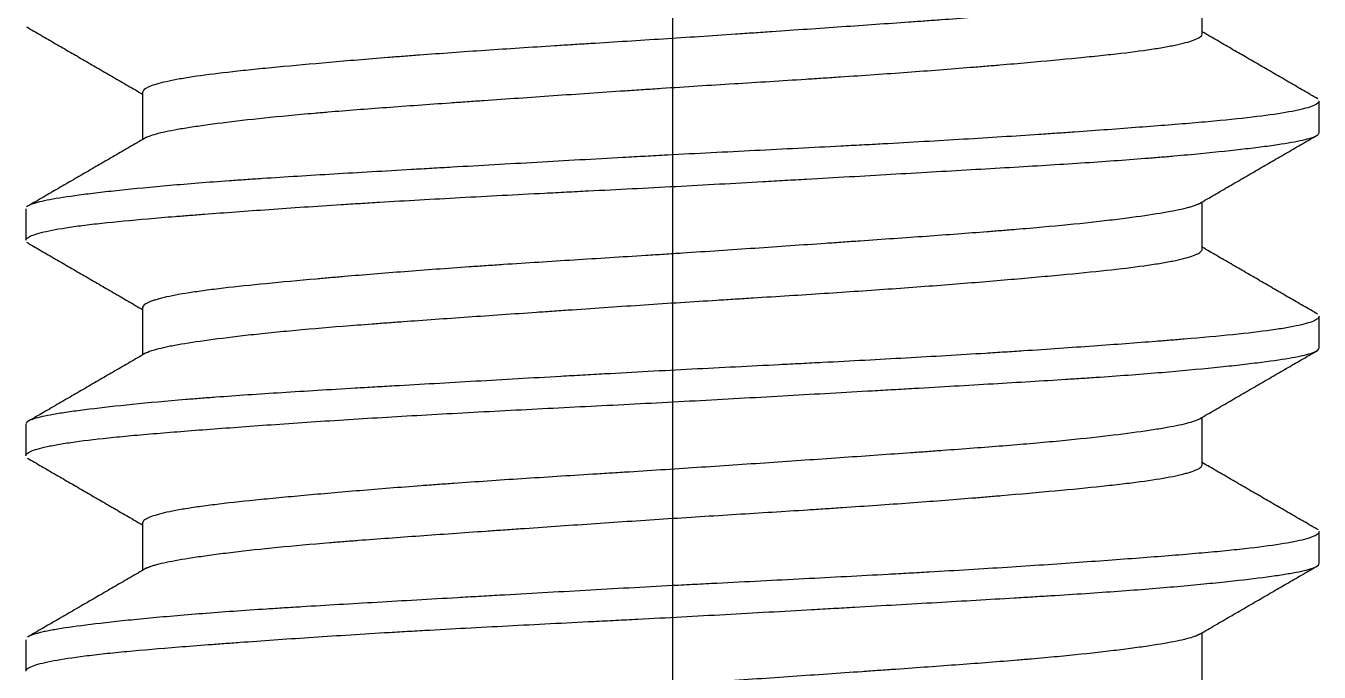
# Model space of a CAD drawing. Extents: x 1571 to 2360, y 0 to 579.
# Drawn here: x 1750.12 to 1756.12, y 182.46 to 185.46 of the extents above; entities that cross this region are included whole.
import ezdxf

# ---------------------------------------------------------------- set-up
doc = ezdxf.new("R2010")
doc.units = 0
doc.header["$LTSCALE"] = 10
doc.header["$MEASUREMENT"] = 0
doc.linetypes.add('CENTER', pattern=[2, 1.25, -0.25, 0.25, -0.25])
doc.layers.add('1', color=7, linetype='CONTINUOUS')

msp = doc.modelspace()

# ---------------------------------------------------------------- linework, layer by layer
at = {"layer": '1', "color": 1, "linetype": 'CENTER', "lineweight": -3}
msp.add_line((1753.1195, 272.4285), (1753.1195, 169.6499), dxfattribs=at)
at = {"layer": '1', "color": 7, "linetype": 'Continuous', "lineweight": -3}
for p, q in [((1755.578, 185.425), (1755.578, 185.6446)), ((1750.661, 185.1532), (1750.661, 184.9338)), ((1756.1195, 184.966), (1756.1195, 185.112)), ((1755.578, 184.4246), (1755.578, 184.6447)), ((1750.1195, 184.6117), (1750.1195, 184.4663)), ((1750.661, 184.1538), (1750.661, 183.9338)), ((1756.1195, 183.9667), (1756.1195, 184.1122)), ((1755.578, 183.4247), (1755.578, 183.6446)), ((1750.1195, 183.6123), (1750.1195, 183.4663)), ((1750.661, 183.1536), (1750.661, 182.9337)), ((1756.1195, 182.966), (1756.1195, 183.1117)), ((1750.1195, 182.6119), (1750.1195, 182.4667)), ((1755.578, 182.425), (1755.578, 182.6446))]:
    msp.add_line(p, q, dxfattribs=at)
for points, knots in [([(1755.5656, 185.6375), (1755.5646, 185.6368), (1755.5635, 185.6362), (1755.5592, 185.6338), (1755.5555, 185.632), (1755.5431, 185.6268), (1755.533, 185.6233), (1755.497, 185.6129), (1755.4656, 185.6059), (1755.4073, 185.5952), (1755.386, 185.5916), (1755.3396, 185.5842), (1755.3147, 185.5805), (1755.2351, 185.5693), (1755.1757, 185.5618), (1755.0771, 185.5506), (1755.0426, 185.5468), (1754.9705, 185.5393), (1754.9328, 185.5355), (1754.8149, 185.5244), (1754.7315, 185.5173), (1754.5557, 185.5033), (1754.4632, 185.4963), (1754.3419, 185.4875), (1754.3173, 185.4857), (1754.2676, 185.4822), (1754.2424, 185.4803), (1754.1663, 185.4749), (1754.1149, 185.4713), (1753.9592, 185.4604), (1753.853, 185.453), (1753.6905, 185.4417), (1753.6083, 185.436), (1753.5249, 185.4303), (1753.469, 185.4265), (1753.4408, 185.4246), (1753.3001, 185.415), (1753.1879, 185.4075), (1752.9639, 185.3931), (1752.8522, 185.3862), (1752.7129, 185.3774), (1752.6851, 185.3757), (1752.6294, 185.3721), (1752.6016, 185.3704), (1752.5188, 185.3651), (1752.4643, 185.3616), (1752.3029, 185.351), (1752.1981, 185.3439), (1752.0451, 185.333), (1751.9697, 185.3274), (1751.8959, 185.3218), (1751.8471, 185.3181), (1751.8229, 185.3162), (1751.7035, 185.3067), (1751.6132, 185.2991), (1751.4426, 185.2842), (1751.3622, 185.2769), (1751.2681, 185.2679), (1751.2496, 185.2661), (1751.2133, 185.2626), (1751.1955, 185.2608), (1751.1434, 185.2555), (1751.1104, 185.252), (1751.0165, 185.2415), (1750.9605, 185.2345), (1750.8865, 185.2238), (1750.8635, 185.2201), (1750.8209, 185.2128), (1750.8013, 185.2091), (1750.7484, 185.1978), (1750.6933, 185.1828), (1750.6681, 185.1676), (1750.662, 185.1582), (1750.6613, 185.1564), (1750.661, 185.1541), (1750.661, 185.1537), (1750.661, 185.1533)], [0, 0, 0, 0, 0.004062, 0.004062, 0.015352, 0.015352, 0.037931, 0.037931, 0.08309, 0.08309, 0.10567, 0.10567, 0.128249, 0.128249, 0.173408, 0.173408, 0.195987, 0.195987, 0.218567, 0.218567, 0.263726, 0.263726, 0.308884, 0.308884, 0.320174, 0.320174, 0.331464, 0.331464, 0.354043, 0.354043, 0.399202, 0.399202, 0.421782, 0.433071, 0.433071, 0.444361, 0.444361, 0.48952, 0.48952, 0.534679, 0.534679, 0.545968, 0.545968, 0.557258, 0.557258, 0.579838, 0.579838, 0.624996, 0.624996, 0.647576, 0.658865, 0.658865, 0.670155, 0.670155, 0.715314, 0.715314, 0.760473, 0.760473, 0.771763, 0.771763, 0.783052, 0.783052, 0.805632, 0.805632, 0.850791, 0.850791, 0.87337, 0.87337, 0.895949, 0.895949, 0.941108, 0.986267, 0.986267, 0.997557, 0.997557, 1, 1, 1, 1]), ([(1750.6765, 184.9428), (1750.6825, 184.9461), (1750.6902, 184.9494), (1750.7095, 184.9562), (1750.7213, 184.9597), (1750.7624, 184.9702), (1750.797, 184.9772), (1750.8599, 184.988), (1750.8827, 184.9916), (1750.9197, 184.9972), (1750.9325, 184.999), (1750.959, 185.0028), (1750.9727, 185.0047), (1751.0429, 185.014), (1751.1053, 185.0216), (1751.2422, 185.0366), (1751.3166, 185.0441), (1751.4176, 185.0532), (1751.4382, 185.055), (1751.48, 185.0586), (1751.5012, 185.0604), (1751.5656, 185.0658), (1751.6096, 185.0693), (1751.7447, 185.0798), (1751.839, 185.0867), (1751.9868, 185.0974), (1752.0371, 185.1009), (1752.1141, 185.1064), (1752.1402, 185.1082), (1752.1924, 185.1119), (1752.2186, 185.1137), (1752.3504, 185.1229), (1752.4577, 185.1304), (1752.6759, 185.1455), (1752.7868, 185.1531), (1752.9279, 185.1626), (1752.9562, 185.1645), (1753.0128, 185.1683), (1753.041, 185.1701), (1753.1255, 185.1757), (1753.1817, 185.1793), (1753.3497, 185.19), (1753.4609, 185.1969), (1753.6267, 185.2073), (1753.6818, 185.2108), (1753.7641, 185.2161), (1753.7915, 185.2179), (1753.8458, 185.2214), (1753.8727, 185.2232), (1754.0063, 185.2321), (1754.1098, 185.2393), (1754.3106, 185.254), (1754.4078, 185.2615), (1754.5251, 185.271), (1754.5483, 185.2729), (1754.5939, 185.2767), (1754.6164, 185.2786), (1754.6828, 185.2842), (1754.7257, 185.288), (1754.8504, 185.2991), (1754.9282, 185.3063), (1755.0369, 185.3169), (1755.0718, 185.3204), (1755.1388, 185.3275), (1755.1705, 185.331), (1755.2604, 185.3416), (1755.3134, 185.3486), (1755.3826, 185.3594), (1755.4147, 185.3649), (1755.4428, 185.3705), (1755.4607, 185.3742), (1755.4692, 185.3761), (1755.5094, 185.3855), (1755.5337, 185.3931), (1755.5671, 185.4083), (1755.5763, 185.4158), (1755.5779, 185.424), (1755.578, 185.4248), (1755.578, 185.4256)], [0, 0, 0, 0, 0.021196, 0.021196, 0.043841, 0.043841, 0.089131, 0.089131, 0.111776, 0.111776, 0.123098, 0.123098, 0.134421, 0.134421, 0.17971, 0.17971, 0.225, 0.225, 0.236323, 0.236323, 0.247645, 0.247645, 0.27029, 0.27029, 0.31558, 0.31558, 0.338225, 0.338225, 0.349547, 0.349547, 0.36087, 0.36087, 0.40616, 0.40616, 0.451449, 0.451449, 0.462772, 0.462772, 0.474094, 0.474094, 0.496739, 0.496739, 0.542029, 0.542029, 0.564674, 0.564674, 0.575997, 0.575997, 0.587319, 0.587319, 0.632609, 0.632609, 0.677899, 0.677899, 0.689221, 0.689221, 0.700544, 0.700544, 0.723188, 0.723188, 0.768478, 0.768478, 0.791123, 0.791123, 0.813768, 0.813768, 0.859058, 0.859058, 0.881703, 0.893025, 0.893025, 0.904348, 0.904348, 0.949638, 0.949638, 0.994927, 0.994927, 1, 1, 1, 1]), ([(1756.1194, 185.113), (1756.1195, 185.112), (1756.1193, 185.1109), (1756.1166, 185.1025), (1756.105, 185.095), (1756.0741, 185.0836), (1756.0614, 185.0798), (1756.039, 185.0741), (1756.0309, 185.0722), (1756.0137, 185.0684), (1756.0045, 185.0665), (1755.9559, 185.0572), (1755.8611, 185.0426), (1755.7331, 185.0287), (1755.6424, 185.02), (1755.6237, 185.0183), (1755.5854, 185.0148), (1755.5266, 185.0097), (1755.4639, 185.0045), (1755.3337, 184.9941), (1755.2402, 184.9871), (1755.0899, 184.976), (1755.0382, 184.9723), (1754.958, 184.9666), (1754.9308, 184.9647), (1754.8758, 184.9609), (1754.848, 184.959), (1754.7078, 184.9496), (1754.4749, 184.9347), (1754.2252, 184.9204), (1754.0638, 184.9116), (1754.0312, 184.9098), (1753.9658, 184.9063), (1753.8674, 184.9011), (1753.7684, 184.896), (1753.5692, 184.8858), (1753.4352, 184.879), (1753.2322, 184.8686), (1753.1642, 184.865), (1753.0618, 184.8595), (1753.0275, 184.8577), (1752.9592, 184.854), (1752.9251, 184.8521), (1752.7555, 184.8427), (1752.4877, 184.8275), (1752.2271, 184.8126), (1752.0665, 184.8034), (1752.0345, 184.8015), (1751.971, 184.7979), (1751.8767, 184.7924), (1751.7851, 184.7871), (1751.6054, 184.7766), (1751.4902, 184.7698), (1751.3245, 184.7595), (1751.2705, 184.7561), (1751.1912, 184.7508), (1751.165, 184.7491), (1751.1137, 184.7455), (1751.0885, 184.7438), (1750.9646, 184.7349), (1750.8726, 184.7275), (1750.7026, 184.7126), (1750.6246, 184.705), (1750.536, 184.6956), (1750.5187, 184.6938), (1750.4853, 184.69), (1750.4369, 184.6845), (1750.3934, 184.679), (1750.3128, 184.6683), (1750.2675, 184.6613), (1750.2126, 184.651), (1750.1964, 184.6475), (1750.1755, 184.6424), (1750.1691, 184.6407), (1750.1575, 184.6372), (1750.1522, 184.6355), (1750.1406, 184.6312), (1750.1349, 184.6286), (1750.1305, 184.626)], [0, 0, 0, 0, 0.006746, 0.006746, 0.051135, 0.051135, 0.07333, 0.07333, 0.084427, 0.084427, 0.095524, 0.095524, 0.139913, 0.184303, 0.184303, 0.1954, 0.1954, 0.206497, 0.228692, 0.228692, 0.273081, 0.273081, 0.295276, 0.295276, 0.306373, 0.306373, 0.31747, 0.31747, 0.36186, 0.406249, 0.406249, 0.417346, 0.417346, 0.428444, 0.450638, 0.450638, 0.495027, 0.495027, 0.517222, 0.517222, 0.528319, 0.528319, 0.539417, 0.539417, 0.583806, 0.628195, 0.628195, 0.639292, 0.639292, 0.65039, 0.672584, 0.672584, 0.716974, 0.716974, 0.739168, 0.739168, 0.750266, 0.750266, 0.761363, 0.761363, 0.805752, 0.805752, 0.850141, 0.850141, 0.861239, 0.861239, 0.872336, 0.894531, 0.894531, 0.93892, 0.93892, 0.961115, 0.961115, 0.972212, 0.972212, 0.983309, 0.983309, 1, 1, 1, 1]), ([(1750.1196, 184.4671), (1750.1196, 184.4675), (1750.1197, 184.4678), (1750.1203, 184.4699), (1750.1213, 184.4718), (1750.1247, 184.4755), (1750.1269, 184.4774), (1750.141, 184.4868), (1750.1615, 184.4944), (1750.22, 184.5095), (1750.2581, 184.5169), (1750.3171, 184.5261), (1750.3295, 184.5279), (1750.3554, 184.5316), (1750.3689, 184.5334), (1750.4108, 184.5388), (1750.4408, 184.5423), (1750.5365, 184.5528), (1750.608, 184.5596), (1750.7269, 184.5699), (1750.7685, 184.5734), (1750.8338, 184.5786), (1750.856, 184.5803), (1750.9015, 184.5839), (1750.9248, 184.5856), (1751.0425, 184.5946), (1751.1425, 184.602), (1751.3536, 184.6169), (1751.4649, 184.6245), (1751.6111, 184.6338), (1751.6407, 184.6357), (1751.7007, 184.6394), (1751.7309, 184.6413), (1751.8222, 184.6468), (1751.8837, 184.6504), (1752.0707, 184.6612), (1752.1984, 184.6681), (1752.3943, 184.6784), (1752.4604, 184.6819), (1752.5606, 184.687), (1752.5942, 184.6887), (1752.6618, 184.6922), (1752.6956, 184.6939), (1752.8647, 184.7025), (1752.9999, 184.7094), (1753.2701, 184.7238), (1753.4052, 184.7313), (1753.5738, 184.7408), (1753.6076, 184.7427), (1753.675, 184.7466), (1753.7086, 184.7485), (1753.8086, 184.7542), (1753.8745, 184.7579), (1754.0699, 184.7691), (1754.1971, 184.7764), (1754.3832, 184.7872), (1754.4445, 184.7907), (1754.5654, 184.7978), (1754.6253, 184.8013), (1754.7998, 184.8117), (1754.9103, 184.8185), (1755.1198, 184.8323), (1755.2187, 184.8393), (1755.3351, 184.8485), (1755.358, 184.8504), (1755.403, 184.8541), (1755.4691, 184.8598), (1755.5306, 184.8654), (1755.6478, 184.8767), (1755.7181, 184.8842), (1755.8119, 184.8952), (1755.8412, 184.8988), (1755.8821, 184.9042), (1755.8953, 184.906), (1755.9206, 184.9096), (1755.9326, 184.9114), (1755.99, 184.9202), (1756.0636, 184.9339), (1756.1017, 184.9474), (1756.114, 184.9562), (1756.1159, 184.958), (1756.1186, 184.9615), (1756.1193, 184.9633), (1756.1195, 184.9655), (1756.1195, 184.966), (1756.1194, 184.9664)], [0, 0, 0, 0, 0.001904, 0.001904, 0.012725, 0.012725, 0.023546, 0.023546, 0.066828, 0.066828, 0.110111, 0.110111, 0.120931, 0.120931, 0.131752, 0.131752, 0.153393, 0.153393, 0.196676, 0.196676, 0.218317, 0.218317, 0.229138, 0.229138, 0.239958, 0.239958, 0.283241, 0.283241, 0.326523, 0.326523, 0.337344, 0.337344, 0.348165, 0.348165, 0.369806, 0.369806, 0.413089, 0.413089, 0.43473, 0.43473, 0.44555, 0.44555, 0.456371, 0.456371, 0.499654, 0.499654, 0.542936, 0.542936, 0.553757, 0.553757, 0.564577, 0.564577, 0.586219, 0.586219, 0.629501, 0.629501, 0.651143, 0.651143, 0.672784, 0.672784, 0.716066, 0.716066, 0.759349, 0.759349, 0.77017, 0.77017, 0.78099, 0.802632, 0.802632, 0.845914, 0.845914, 0.867555, 0.867555, 0.878376, 0.878376, 0.889197, 0.889197, 0.932479, 0.975762, 0.975762, 0.986582, 0.986582, 0.997403, 0.997403, 1, 1, 1, 1]), ([(1755.5612, 184.6349), (1755.5553, 184.6318), (1755.5437, 184.6269), (1755.5282, 184.622), (1755.5162, 184.6185), (1755.5097, 184.6167), (1755.475, 184.6079), (1755.4049, 184.5938), (1755.3067, 184.5791), (1755.2364, 184.5698), (1755.2219, 184.5679), (1755.1919, 184.5641), (1755.1765, 184.5622), (1755.1292, 184.5565), (1755.0962, 184.5527), (1754.993, 184.5414), (1754.9185, 184.5339), (1754.7981, 184.5231), (1754.7358, 184.5177), (1754.6702, 184.5124), (1754.6257, 184.5088), (1754.6032, 184.5071), (1754.4896, 184.4983), (1754.3002, 184.4843), (1754.0963, 184.47), (1753.9642, 184.4607), (1753.9375, 184.4589), (1753.8838, 184.4551), (1753.8568, 184.4533), (1753.7757, 184.4476), (1753.7213, 184.4438), (1753.5573, 184.4325), (1753.4467, 184.4249), (1753.2789, 184.4136), (1753.2227, 184.4099), (1753.1379, 184.4043), (1753.1095, 184.4025), (1753.0528, 184.3988), (1753.0245, 184.397), (1752.8836, 184.3881), (1752.6608, 184.3742), (1752.4434, 184.3603), (1752.3092, 184.3514), (1752.2825, 184.3496), (1752.2294, 184.346), (1752.2031, 184.3441), (1752.125, 184.3387), (1752.0738, 184.3351), (1751.9233, 184.324), (1751.8267, 184.3166), (1751.6874, 184.3053), (1751.642, 184.3015), (1751.5753, 184.2958), (1751.5532, 184.2939), (1751.51, 184.2901), (1751.4888, 184.2882), (1751.3844, 184.2789), (1751.3067, 184.2717), (1751.1629, 184.2576), (1751.0967, 184.2507), (1751.0214, 184.2418), (1751.0067, 184.2401), (1750.9783, 184.2365), (1750.9646, 184.2347), (1750.9248, 184.2294), (1750.9, 184.2258), (1750.8311, 184.215), (1750.7922, 184.2076), (1750.7447, 184.1964), (1750.7307, 184.1926), (1750.7124, 184.1869), (1750.7067, 184.185), (1750.6965, 184.1811), (1750.6919, 184.1792), (1750.6712, 184.1697), (1750.6623, 184.1622), (1750.661, 184.1544), (1750.661, 184.1539), (1750.661, 184.1535)], [0, 0, 0, 0, 0.020529, 0.031884, 0.031884, 0.043239, 0.043239, 0.088661, 0.134082, 0.134082, 0.145438, 0.145438, 0.156793, 0.156793, 0.179504, 0.179504, 0.224925, 0.224925, 0.247636, 0.258991, 0.258991, 0.270347, 0.270347, 0.315768, 0.36119, 0.36119, 0.372545, 0.372545, 0.3839, 0.3839, 0.406611, 0.406611, 0.452033, 0.452033, 0.474743, 0.474743, 0.486099, 0.486099, 0.497454, 0.497454, 0.542875, 0.588297, 0.588297, 0.599652, 0.599652, 0.611008, 0.611008, 0.633718, 0.633718, 0.67914, 0.67914, 0.701851, 0.701851, 0.713206, 0.713206, 0.724561, 0.724561, 0.769983, 0.769983, 0.815404, 0.815404, 0.82676, 0.82676, 0.838115, 0.838115, 0.860826, 0.860826, 0.906247, 0.906247, 0.928958, 0.928958, 0.940313, 0.940313, 0.951669, 0.951669, 0.99709, 0.99709, 1, 1, 1, 1]), ([(1750.6769, 183.943), (1750.6862, 183.9481), (1750.6994, 183.9531), (1750.7286, 183.9617), (1750.7492, 183.9669), (1750.7742, 183.9722), (1750.7918, 183.9758), (1750.8011, 183.9776), (1750.8498, 183.9866), (1750.8957, 183.9939), (1751.0008, 184.0087), (1751.06, 184.0162), (1751.1424, 184.0256), (1751.1593, 184.0275), (1751.194, 184.0313), (1751.2118, 184.0332), (1751.2662, 184.0389), (1751.3038, 184.0426), (1751.4203, 184.0537), (1751.5031, 184.0607), (1751.6348, 184.0713), (1751.7026, 184.0765), (1751.7732, 184.0818), (1751.821, 184.0853), (1751.8452, 184.0871), (1751.9671, 184.096), (1752.1681, 184.1102), (1752.3804, 184.125), (1752.5167, 184.1345), (1752.5442, 184.1364), (1752.5994, 184.1402), (1752.6272, 184.1421), (1752.7106, 184.1478), (1752.7662, 184.1517), (1752.9334, 184.163), (1753.0452, 184.1705), (1753.2135, 184.1813), (1753.2977, 184.1867), (1753.3822, 184.192), (1753.4385, 184.1955), (1753.4667, 184.1973), (1753.6064, 184.206), (1753.8254, 184.2199), (1754.0356, 184.2341), (1754.1898, 184.2451), (1754.2408, 184.2489), (1754.3402, 184.2563), (1754.3887, 184.2601), (1754.5308, 184.2713), (1754.6211, 184.2789), (1754.7496, 184.2901), (1754.7914, 184.2938), (1754.8522, 184.2994), (1754.8722, 184.3012), (1754.9115, 184.3049), (1754.9308, 184.3067), (1755.0251, 184.3156), (1755.163, 184.3295), (1755.2758, 184.3435), (1755.3382, 184.3526), (1755.3503, 184.3544), (1755.3736, 184.358), (1755.3847, 184.3599), (1755.4167, 184.3654), (1755.4362, 184.369), (1755.489, 184.3802), (1755.5168, 184.3877), (1755.5473, 184.3991), (1755.5557, 184.4029), (1755.5653, 184.4086), (1755.568, 184.4105), (1755.5725, 184.4143), (1755.5743, 184.4162), (1755.5773, 184.4207), (1755.5781, 184.4233), (1755.5779, 184.4258)], [0, 0, 0, 0, 0.032971, 0.032971, 0.055616, 0.066939, 0.066939, 0.078261, 0.078261, 0.123551, 0.123551, 0.168841, 0.168841, 0.180163, 0.180163, 0.191486, 0.191486, 0.214131, 0.214131, 0.259421, 0.259421, 0.282066, 0.293388, 0.293388, 0.304711, 0.304711, 0.35, 0.39529, 0.39529, 0.406613, 0.406613, 0.417935, 0.417935, 0.44058, 0.44058, 0.48587, 0.48587, 0.508515, 0.519838, 0.519838, 0.53116, 0.53116, 0.57645, 0.62174, 0.62174, 0.644385, 0.644385, 0.66703, 0.66703, 0.71232, 0.71232, 0.734965, 0.734965, 0.746287, 0.746287, 0.75761, 0.75761, 0.802899, 0.848189, 0.848189, 0.859512, 0.859512, 0.870834, 0.870834, 0.893479, 0.893479, 0.938769, 0.938769, 0.961414, 0.961414, 0.972737, 0.972737, 0.984059, 0.984059, 1, 1, 1, 1]), ([(1756.1194, 184.1134), (1756.1197, 184.1106), (1756.1186, 184.1078), (1756.1129, 184.1013), (1756.1073, 184.0975), (1756.0839, 184.0861), (1756.0593, 184.0786), (1756.009, 184.0673), (1755.99, 184.0636), (1755.9475, 184.0562), (1755.924, 184.0525), (1755.8465, 184.0416), (1755.7868, 184.0345), (1755.6519, 184.0207), (1755.5767, 184.0139), (1755.4729, 184.0053), (1755.4516, 184.0035), (1755.4081, 184), (1755.3858, 183.9983), (1755.3176, 183.993), (1755.2707, 183.9894), (1755.1254, 183.9785), (1755.0228, 183.9711), (1754.8603, 183.9598), (1754.8047, 183.9561), (1754.7192, 183.9504), (1754.6903, 183.9486), (1754.6317, 183.9448), (1754.6021, 183.9429), (1754.4523, 183.9336), (1754.3293, 183.9264), (1754.0773, 183.9122), (1753.9482, 183.9053), (1753.7829, 183.8968), (1753.7497, 183.895), (1753.6828, 183.8916), (1753.6491, 183.8899), (1753.5478, 183.8847), (1753.4803, 183.8813), (1753.2777, 183.8709), (1753.1426, 183.8639), (1752.9399, 183.8529), (1752.8723, 183.8492), (1752.7709, 183.8435), (1752.7371, 183.8416), (1752.6695, 183.8378), (1752.6357, 183.8359), (1752.4672, 183.8263), (1752.3355, 183.8188), (1752.078, 183.804), (1751.9523, 183.7968), (1751.7988, 183.7879), (1751.7683, 183.7861), (1751.7077, 183.7826), (1751.6775, 183.7808), (1751.5881, 183.7756), (1751.53, 183.7721), (1751.3598, 183.7618), (1751.2521, 183.755), (1751.0991, 183.7446), (1751.0495, 183.741), (1750.9772, 183.7356), (1750.9535, 183.7338), (1750.9068, 183.7301), (1750.8838, 183.7282), (1750.7713, 183.7189), (1750.6892, 183.7113), (1750.5404, 183.6964), (1750.4737, 183.689), (1750.4002, 183.6798), (1750.386, 183.678), (1750.3585, 183.6744), (1750.3453, 183.6726), (1750.3073, 183.6672), (1750.2843, 183.6637), (1750.222, 183.6532), (1750.1894, 183.6465), (1750.1539, 183.6363), (1750.1443, 183.6328), (1750.1357, 183.6288), (1750.1346, 183.6282), (1750.1335, 183.6277)], [0, 0, 0, 0, 0.016915, 0.016915, 0.039172, 0.039172, 0.083688, 0.083688, 0.105946, 0.105946, 0.128204, 0.128204, 0.17272, 0.17272, 0.217235, 0.217235, 0.228364, 0.228364, 0.239493, 0.239493, 0.261751, 0.261751, 0.306267, 0.306267, 0.328525, 0.328525, 0.339653, 0.339653, 0.350782, 0.350782, 0.395298, 0.395298, 0.439814, 0.439814, 0.450943, 0.450943, 0.462072, 0.462072, 0.48433, 0.48433, 0.528845, 0.528845, 0.551103, 0.551103, 0.562232, 0.562232, 0.573361, 0.573361, 0.617877, 0.617877, 0.662392, 0.662392, 0.673521, 0.673521, 0.68465, 0.68465, 0.706908, 0.706908, 0.751424, 0.751424, 0.773682, 0.773682, 0.784811, 0.784811, 0.795939, 0.795939, 0.840455, 0.840455, 0.884971, 0.884971, 0.8961, 0.8961, 0.907229, 0.907229, 0.929487, 0.929487, 0.974002, 0.974002, 0.99626, 0.99626, 1, 1, 1, 1]), ([(1750.1195, 183.4661), (1750.1197, 183.4724), (1750.127, 183.479), (1750.1576, 183.4931), (1750.183, 183.5007), (1750.2264, 183.5102), (1750.2357, 183.5121), (1750.2553, 183.5158), (1750.2862, 183.5214), (1750.3219, 183.5269), (1750.3995, 183.5377), (1750.4595, 183.5447), (1750.5621, 183.5551), (1750.5984, 183.5586), (1750.6753, 183.5655), (1750.7156, 183.569), (1750.8412, 183.5793), (1750.9316, 183.5862), (1751.1255, 183.6007), (1751.2289, 183.6082), (1751.4495, 183.6234), (1751.5641, 183.631), (1751.8015, 183.6457), (1751.9242, 183.6529), (1752.1146, 183.6635), (1752.1791, 183.667), (1752.3102, 183.674), (1752.3761, 183.6775), (1752.5745, 183.6878), (1752.708, 183.6945), (1752.91, 183.7048), (1752.9776, 183.7083), (1753.1134, 183.7154), (1753.1816, 183.7191), (1753.3869, 183.7303), (1753.5218, 183.7379), (1753.7878, 183.753), (1753.9189, 183.7605), (1754.0803, 183.7697), (1754.1125, 183.7716), (1754.1766, 183.7753), (1754.2086, 183.7771), (1754.3039, 183.7826), (1754.3661, 183.7862), (1754.5494, 183.7968), (1754.6668, 183.8037), (1754.8358, 183.814), (1754.8909, 183.8174), (1754.9718, 183.8226), (1754.9984, 183.8243), (1755.0511, 183.8278), (1755.0772, 183.8295), (1755.2056, 183.8384), (1755.3011, 183.8456), (1755.4778, 183.8604), (1755.5591, 183.868), (1755.6518, 183.8774), (1755.6699, 183.8792), (1755.7052, 183.883), (1755.7224, 183.8849), (1755.7724, 183.8905), (1755.8035, 183.8942), (1755.8904, 183.905), (1755.9397, 183.9121), (1756.0007, 183.9225), (1756.0189, 183.9259), (1756.043, 183.9311), (1756.0504, 183.9328), (1756.0643, 183.9362), (1756.0706, 183.938), (1756.0995, 183.9466), (1756.1132, 183.9534), (1756.1191, 183.9625), (1756.1196, 183.9645), (1756.1194, 183.9666)], [0, 0, 0, 0, 0.037984, 0.037984, 0.081147, 0.081147, 0.091937, 0.091937, 0.102728, 0.12431, 0.12431, 0.167473, 0.167473, 0.189054, 0.189054, 0.210636, 0.210636, 0.253799, 0.253799, 0.296962, 0.296962, 0.340125, 0.340125, 0.383288, 0.383288, 0.404869, 0.404869, 0.426451, 0.426451, 0.469614, 0.469614, 0.491195, 0.491195, 0.512777, 0.512777, 0.55594, 0.55594, 0.599103, 0.599103, 0.609894, 0.609894, 0.620684, 0.620684, 0.642266, 0.642266, 0.685429, 0.685429, 0.70701, 0.70701, 0.717801, 0.717801, 0.728592, 0.728592, 0.771755, 0.771755, 0.814918, 0.814918, 0.825709, 0.825709, 0.8365, 0.8365, 0.858081, 0.858081, 0.901244, 0.901244, 0.922826, 0.922826, 0.933616, 0.933616, 0.944407, 0.944407, 0.98757, 0.98757, 1, 1, 1, 1]), ([(1750.1252, 183.6223), (1750.1238, 183.6212), (1750.1227, 183.62), (1750.1206, 183.6173), (1750.1199, 183.6157), (1750.1196, 183.6141)], [0, 0, 0, 0, 0.416619, 0.416619, 1, 1, 1, 1]), ([(1755.5659, 183.6377), (1755.5624, 183.6354), (1755.558, 183.6332), (1755.5369, 183.624), (1755.5135, 183.6171), (1755.4669, 183.6065), (1755.4495, 183.603), (1755.4205, 183.5976), (1755.4103, 183.5958), (1755.3892, 183.5921), (1755.3782, 183.5903), (1755.321, 183.5812), (1755.2686, 183.5738), (1755.1507, 183.5588), (1755.0852, 183.5513), (1754.9948, 183.5418), (1754.9763, 183.5399), (1754.9387, 183.5362), (1754.9196, 183.5343), (1754.8613, 183.5287), (1754.8212, 183.5251), (1754.6972, 183.5144), (1754.6096, 183.5075), (1754.4708, 183.497), (1754.4233, 183.4934), (1754.3502, 183.4881), (1754.3255, 183.4863), (1754.2759, 183.4827), (1754.2509, 183.481), (1754.1252, 183.472), (1754.0219, 183.4648), (1753.8099, 183.45), (1753.7013, 183.4424), (1753.5341, 183.4309), (1753.4783, 183.4271), (1753.3666, 183.4195), (1753.3107, 183.4158), (1753.1429, 183.4046), (1753.0309, 183.3974), (1752.8906, 183.3886), (1752.8626, 183.3868), (1752.8064, 183.3833), (1752.7783, 183.3815), (1752.6941, 183.3762), (1752.6386, 183.3727), (1752.4739, 183.3623), (1752.3665, 183.3553), (1752.2089, 183.3446), (1752.1311, 183.3392), (1752.0546, 183.3336), (1752.0039, 183.3299), (1751.9786, 183.3281), (1751.8538, 183.3187), (1751.7588, 183.3112), (1751.578, 183.2961), (1751.4922, 183.2886), (1751.3909, 183.2794), (1751.3709, 183.2776), (1751.3316, 183.2739), (1751.3122, 183.2721), (1751.2553, 183.2667), (1751.219, 183.2632), (1751.115, 183.2526), (1751.0521, 183.2457), (1750.9674, 183.2351), (1750.9274, 183.2298), (1750.8912, 183.2244), (1750.8678, 183.2207), (1750.8565, 183.2189), (1750.8027, 183.2097), (1750.7318, 183.1949), (1750.6906, 183.1797), (1750.6742, 183.1702), (1750.6714, 183.1683), (1750.6668, 183.1645), (1750.665, 183.1626), (1750.6619, 183.1583), (1750.6611, 183.1559), (1750.661, 183.1535)], [0, 0, 0, 0, 0.014449, 0.014449, 0.059608, 0.059608, 0.082187, 0.082187, 0.093477, 0.093477, 0.104767, 0.104767, 0.149926, 0.149926, 0.195084, 0.195084, 0.206374, 0.206374, 0.217664, 0.217664, 0.240243, 0.240243, 0.285402, 0.285402, 0.307982, 0.307982, 0.319271, 0.319271, 0.330561, 0.330561, 0.37572, 0.37572, 0.420879, 0.420879, 0.443458, 0.443458, 0.466037, 0.466037, 0.511196, 0.511196, 0.522486, 0.522486, 0.533776, 0.533776, 0.556355, 0.556355, 0.601514, 0.601514, 0.624093, 0.635383, 0.635383, 0.646673, 0.646673, 0.691832, 0.691832, 0.736991, 0.736991, 0.74828, 0.74828, 0.75957, 0.75957, 0.782149, 0.782149, 0.827308, 0.827308, 0.849888, 0.861177, 0.861177, 0.872467, 0.872467, 0.917626, 0.962785, 0.962785, 0.974075, 0.974075, 0.985364, 0.985364, 1, 1, 1, 1]), ([(1750.6795, 182.9444), (1750.6853, 182.9473), (1750.6926, 182.9503), (1750.7063, 182.955), (1750.7119, 182.9568), (1750.7241, 182.9603), (1750.7306, 182.9621), (1750.7515, 182.9673), (1750.7673, 182.9709), (1750.8201, 182.9815), (1750.8624, 182.9886), (1750.9365, 182.9997), (1750.9631, 183.0034), (1751.0056, 183.009), (1751.0203, 183.0109), (1751.0503, 183.0147), (1751.0657, 183.0166), (1751.1445, 183.0261), (1751.2134, 183.0336), (1751.3629, 183.0484), (1751.4434, 183.0557), (1751.5515, 183.0646), (1751.5735, 183.0664), (1751.6179, 183.0699), (1751.6404, 183.0717), (1751.7085, 183.0769), (1751.7548, 183.0804), (1751.8968, 183.0909), (1751.9952, 183.098), (1752.1487, 183.1088), (1752.2008, 183.1125), (1752.2804, 183.1181), (1752.3072, 183.1199), (1752.3608, 183.1237), (1752.3876, 183.1255), (1752.5225, 183.1349), (1752.6318, 183.1425), (1752.8531, 183.1576), (1752.9652, 183.1652), (1753.1923, 183.18), (1753.3048, 183.1871), (1753.5272, 183.2011), (1753.6373, 183.2079), (1753.7734, 183.2167), (1753.8006, 183.2185), (1753.8547, 183.222), (1753.8817, 183.2238), (1753.9624, 183.2292), (1754.0152, 183.2328), (1754.1709, 183.2437), (1754.271, 183.251), (1754.4159, 183.2622), (1754.4869, 183.2678), (1754.5559, 183.2735), (1754.6014, 183.2773), (1754.624, 183.2792), (1754.7351, 183.2887), (1754.8181, 183.2962), (1754.973, 183.3106), (1755.0449, 183.3175), (1755.1275, 183.3263), (1755.1436, 183.3281), (1755.1752, 183.3316), (1755.1907, 183.3334), (1755.2357, 183.3387), (1755.2638, 183.3422), (1755.343, 183.3529), (1755.3887, 183.3601), (1755.4466, 183.3711), (1755.473, 183.3767), (1755.4953, 183.3824), (1755.5092, 183.3862), (1755.5157, 183.3881), (1755.5458, 183.3976), (1755.562, 183.4053), (1755.5758, 183.4172), (1755.5782, 183.4215), (1755.5779, 183.4259)], [0, 0, 0, 0, 0.019259, 0.019259, 0.030614, 0.030614, 0.04197, 0.04197, 0.064681, 0.064681, 0.110102, 0.110102, 0.132813, 0.132813, 0.144168, 0.144168, 0.155524, 0.155524, 0.200945, 0.200945, 0.246367, 0.246367, 0.257722, 0.257722, 0.269078, 0.269078, 0.291788, 0.291788, 0.33721, 0.33721, 0.359921, 0.359921, 0.371276, 0.371276, 0.382631, 0.382631, 0.428053, 0.428053, 0.473474, 0.473474, 0.518896, 0.518896, 0.564317, 0.564317, 0.575673, 0.575673, 0.587028, 0.587028, 0.609739, 0.609739, 0.65516, 0.65516, 0.677871, 0.689227, 0.689227, 0.700582, 0.700582, 0.746004, 0.746004, 0.791425, 0.791425, 0.80278, 0.80278, 0.814136, 0.814136, 0.836847, 0.836847, 0.882268, 0.882268, 0.904979, 0.916334, 0.916334, 0.92769, 0.92769, 0.973111, 0.973111, 1, 1, 1, 1]), ([(1756.1194, 183.1135), (1756.1199, 183.1092), (1756.117, 183.1047), (1756.1055, 183.0964), (1756.0981, 183.0927), (1756.0834, 183.087), (1756.0779, 183.085), (1756.0658, 183.0812), (1756.0591, 183.0793), (1756.0231, 183.0698), (1755.948, 183.0549), (1755.8388, 183.0406), (1755.7595, 183.0318), (1755.7431, 183.0301), (1755.7092, 183.0265), (1755.6918, 183.0248), (1755.6381, 183.0196), (1755.6005, 183.0162), (1755.4825, 183.0059), (1755.3967, 182.999), (1755.2575, 182.9884), (1755.2093, 182.9848), (1755.1094, 182.9774), (1755.0574, 182.9736), (1754.8983, 182.9623), (1754.6765, 182.9473), (1754.4359, 182.9326), (1754.2794, 182.9236), (1754.2478, 182.9218), (1754.184, 182.9182), (1754.088, 182.9129), (1753.9909, 182.9077), (1753.7952, 182.8973), (1753.6629, 182.8906), (1753.4616, 182.8803), (1753.3941, 182.8769), (1753.292, 182.8716), (1753.2578, 182.8699), (1753.1894, 182.8663), (1753.1552, 182.8645), (1752.9848, 182.8555), (1752.7147, 182.8405), (1752.4494, 182.8253), (1752.285, 182.8159), (1752.2522, 182.814), (1752.1869, 182.8103), (1752.0897, 182.8047), (1751.9949, 182.7992), (1751.8084, 182.7885), (1751.6882, 182.7815), (1751.5141, 182.7712), (1751.4571, 182.7677), (1751.3732, 182.7625), (1751.3454, 182.7608), (1751.2907, 182.7573), (1751.2637, 182.7556), (1751.1311, 182.7469), (1751.0318, 182.7399), (1750.8462, 182.7253), (1750.7599, 182.7178), (1750.6606, 182.7084), (1750.6411, 182.7065), (1750.6032, 182.7027), (1750.5479, 182.697), (1750.4975, 182.6914), (1750.4028, 182.6804), (1750.3479, 182.6733), (1750.2782, 182.6627), (1750.2571, 182.6592), (1750.2286, 182.654), (1750.2196, 182.6523), (1750.2028, 182.6488), (1750.195, 182.6471), (1750.1649, 182.6399), (1750.1478, 182.6346), (1750.1364, 182.6291)], [0, 0, 0, 0, 0.027139, 0.027139, 0.04946, 0.04946, 0.060621, 0.060621, 0.071782, 0.071782, 0.116425, 0.161068, 0.161068, 0.172228, 0.172228, 0.183389, 0.183389, 0.205711, 0.205711, 0.250354, 0.250354, 0.272675, 0.272675, 0.294997, 0.294997, 0.339639, 0.384282, 0.384282, 0.395443, 0.395443, 0.406604, 0.428925, 0.428925, 0.473568, 0.473568, 0.49589, 0.49589, 0.507051, 0.507051, 0.518211, 0.518211, 0.562854, 0.607497, 0.607497, 0.618658, 0.618658, 0.629819, 0.65214, 0.65214, 0.696783, 0.696783, 0.719104, 0.719104, 0.730265, 0.730265, 0.741426, 0.741426, 0.786069, 0.786069, 0.830712, 0.830712, 0.841873, 0.841873, 0.853033, 0.875355, 0.875355, 0.919998, 0.919998, 0.942319, 0.942319, 0.95348, 0.95348, 0.964641, 0.964641, 1, 1, 1, 1]), ([(1750.1195, 182.4662), (1750.1195, 182.4673), (1750.1198, 182.4684), (1750.1219, 182.4732), (1750.1257, 182.4769), (1750.1381, 182.4844), (1750.1467, 182.4883), (1750.1792, 182.4997), (1750.2404, 182.5148), (1750.3364, 182.5293), (1750.4075, 182.5383), (1750.4223, 182.5401), (1750.453, 182.5437), (1750.5005, 182.549), (1750.5523, 182.5541), (1750.6614, 182.5645), (1750.7415, 182.5712), (1750.8727, 182.5817), (1750.9183, 182.5852), (1750.9895, 182.5906), (1751.0138, 182.5924), (1751.0631, 182.5961), (1751.0881, 182.5979), (1751.2147, 182.6072), (1751.4279, 182.6223), (1751.6617, 182.6371), (1751.8144, 182.6463), (1751.8453, 182.6482), (1751.9076, 182.6518), (1752.0016, 182.6572), (1752.0969, 182.6625), (1752.2893, 182.673), (1752.42, 182.6798), (1752.6196, 182.69), (1752.6867, 182.6934), (1752.7883, 182.6986), (1752.8224, 182.7003), (1752.8906, 182.7038), (1752.9246, 182.7056), (1753.0947, 182.7144), (1753.23, 182.7217), (1753.4993, 182.7366), (1753.6333, 182.7442), (1753.7999, 182.7537), (1753.8332, 182.7556), (1753.8995, 182.7594), (1753.9982, 182.765), (1754.0948, 182.7706), (1754.2852, 182.7815), (1754.4086, 182.7886), (1754.588, 182.7991), (1754.6469, 182.8026), (1754.7339, 182.8078), (1754.7627, 182.8095), (1754.8195, 182.813), (1754.8475, 182.8147), (1754.9855, 182.8233), (1755.0896, 182.8302), (1755.2854, 182.8444), (1755.3771, 182.8518), (1755.4837, 182.8612), (1755.5047, 182.8631), (1755.5455, 182.8669), (1755.6052, 182.8726), (1755.6603, 182.8782), (1755.7644, 182.8893), (1755.8257, 182.8966), (1755.9055, 182.9074), (1755.93, 182.9109), (1755.9637, 182.9162), (1755.9745, 182.918), (1755.9947, 182.9215), (1756.0043, 182.9232), (1756.0492, 182.9319), (1756.1026, 182.9454), (1756.12, 182.9592), (1756.1194, 182.9666), (1756.1194, 182.9667), (1756.1194, 182.9668)], [0, 0, 0, 0, 0.006561, 0.006561, 0.028143, 0.028143, 0.049724, 0.049724, 0.092887, 0.13605, 0.13605, 0.146841, 0.146841, 0.157632, 0.179214, 0.179214, 0.222377, 0.222377, 0.243958, 0.243958, 0.254749, 0.254749, 0.26554, 0.26554, 0.308703, 0.351866, 0.351866, 0.362656, 0.362656, 0.373447, 0.395029, 0.395029, 0.438192, 0.438192, 0.459773, 0.459773, 0.470564, 0.470564, 0.481355, 0.481355, 0.524518, 0.524518, 0.567681, 0.567681, 0.578471, 0.578471, 0.589262, 0.610844, 0.610844, 0.654007, 0.654007, 0.675588, 0.675588, 0.686379, 0.686379, 0.69717, 0.69717, 0.740333, 0.740333, 0.783496, 0.783496, 0.794287, 0.794287, 0.805077, 0.826659, 0.826659, 0.869822, 0.869822, 0.891403, 0.891403, 0.902194, 0.902194, 0.912985, 0.912985, 0.956148, 0.999311, 0.999311, 1, 1, 1, 1]), ([(1755.5662, 182.6379), (1755.5656, 182.6375), (1755.562, 182.6353), (1755.5577, 182.6331), (1755.5498, 182.6296), (1755.5454, 182.6278), (1755.5207, 182.619), (1755.4934, 182.6121), (1755.4246, 182.598), (1755.383, 182.5908), (1755.3218, 182.5816), (1755.3091, 182.5797), (1755.2828, 182.576), (1755.2692, 182.5741), (1755.2271, 182.5685), (1755.1974, 182.5647), (1755.1041, 182.5534), (1755.0358, 182.5459), (1754.9244, 182.5347), (1754.8858, 182.531), (1754.8256, 182.5256), (1754.8051, 182.5237), (1754.7635, 182.5201), (1754.7422, 182.5183), (1754.6348, 182.5094), (1754.4545, 182.4955), (1754.2581, 182.4814), (1754.1302, 182.4724), (1754.1043, 182.4706), (1754.0521, 182.4669), (1754.0258, 182.465), (1753.9465, 182.4595), (1753.8933, 182.4558), (1753.7322, 182.4446), (1753.6231, 182.437), (1753.4571, 182.4257), (1753.3734, 182.42), (1753.2888, 182.4143), (1753.2322, 182.4105), (1753.2038, 182.4087), (1753.0625, 182.3994), (1752.9503, 182.3923), (1752.7278, 182.3783), (1752.6174, 182.3714), (1752.4532, 182.3609), (1752.3986, 182.3573), (1752.2913, 182.3502), (1752.2386, 182.3466), (1752.0828, 182.3358), (1751.9823, 182.3285), (1751.8367, 182.3173), (1751.7891, 182.3135), (1751.7188, 182.3078), (1751.6956, 182.3059), (1751.6497, 182.3021), (1751.6271, 182.3002), (1751.516, 182.2907), (1751.4326, 182.2833), (1751.2767, 182.2688), (1751.2041, 182.2618), (1751.1205, 182.253), (1751.104, 182.2513), (1751.0721, 182.2477), (1751.0566, 182.246), (1751.0113, 182.2407), (1750.9829, 182.2371), (1750.903, 182.2265), (1750.8566, 182.2193), (1750.7975, 182.2083), (1750.7795, 182.2046), (1750.7553, 182.1989), (1750.7476, 182.197), (1750.7334, 182.1932), (1750.7267, 182.1913), (1750.6959, 182.1818), (1750.6789, 182.1742), (1750.6641, 182.1624), (1750.6612, 182.158), (1750.661, 182.1538)], [0, 0, 0, 0, 0.002708, 0.013998, 0.013998, 0.025287, 0.025287, 0.070446, 0.070446, 0.115605, 0.115605, 0.126895, 0.126895, 0.138185, 0.138185, 0.160764, 0.160764, 0.205923, 0.205923, 0.228503, 0.228503, 0.239792, 0.239792, 0.251082, 0.251082, 0.296241, 0.3414, 0.3414, 0.35269, 0.35269, 0.363979, 0.363979, 0.386559, 0.386559, 0.431718, 0.431718, 0.454297, 0.465587, 0.465587, 0.476877, 0.476877, 0.522036, 0.522036, 0.567194, 0.567194, 0.589774, 0.589774, 0.612353, 0.612353, 0.657512, 0.657512, 0.680092, 0.680092, 0.691381, 0.691381, 0.702671, 0.702671, 0.74783, 0.74783, 0.792989, 0.792989, 0.804279, 0.804279, 0.815569, 0.815569, 0.838148, 0.838148, 0.883307, 0.883307, 0.905886, 0.905886, 0.917176, 0.917176, 0.928466, 0.928466, 0.973625, 0.973625, 1, 1, 1, 1])]:
    msp.add_open_spline(points, degree=3, knots=knots, dxfattribs=at)
for points in [[(1750.123, 185.4567), (1750.3921, 185.3008), (1750.661, 185.1446)], [(1756.114, 185.1227), (1755.8459, 185.2781), (1755.578, 185.4338)], [(1750.6793, 184.9444), (1750.4008, 184.7827), (1750.1222, 184.6212)], [(1755.5555, 184.6316), (1755.8338, 184.7933), (1756.1123, 184.9548)], [(1750.1227, 184.4569), (1750.3919, 184.3009), (1750.661, 184.1446)], [(1756.113, 184.1233), (1755.8454, 184.2784), (1755.578, 184.4337)], [(1750.6807, 183.9453), (1750.4026, 183.7837), (1750.1242, 183.6223)], [(1755.5587, 183.6334), (1755.8369, 183.795), (1756.1154, 183.9564)], [(1750.1263, 183.4549), (1750.3938, 183.2999), (1750.661, 183.1447)], [(1756.1165, 183.1213), (1755.8472, 183.2774), (1755.578, 183.4338)], [(1755.5594, 182.6338), (1755.8379, 182.7956), (1756.1165, 182.9571)], [(1750.6833, 182.9467), (1750.405, 182.785), (1750.1263, 182.6235)]]:
    msp.add_open_spline(points, degree=2, dxfattribs=at)

doc.saveas('drawing.dxf')
